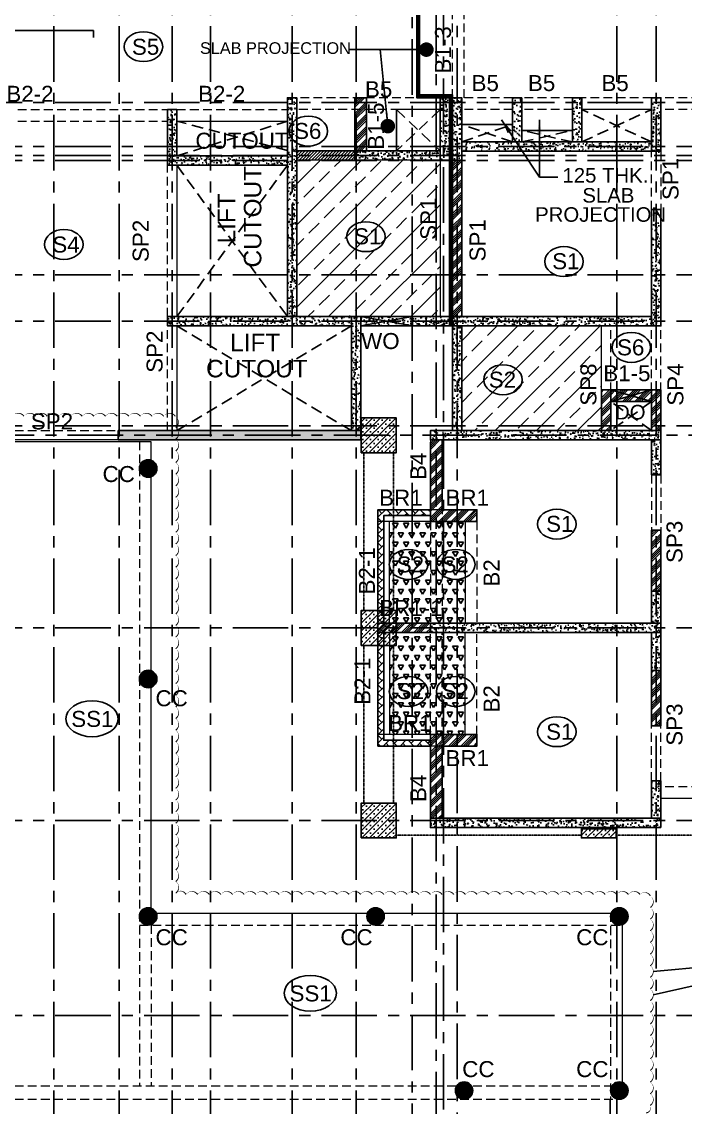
# Model space of a CAD drawing. Header units: inches. Extents: x -1898 to 127651, y -195120 to -109120.
# Drawn here: x 44206 to 55605, y -177431 to -158776 of the extents above; entities that cross this region are included whole.
import ezdxf

# ---------------------------------------------------------------- set-up
doc = ezdxf.new("R2010")
doc.units = ezdxf.units.IN
doc.header["$MEASUREMENT"] = 0
for name, pattern in [('CENTER', [50.8, 31.75, -6.35, 6.35, -6.35]), ('DASHED2', [9.525, 6.35, -3.175]), ('Hidden', [3, 2, -1])]:
    doc.linetypes.add(name, pattern=pattern)
for name, color, linetype in [('1', 8, 'Continuous'), ('160 R.C. WALL HAT', 8, 'Continuous'), ('160 R.C.WALL', 6, 'Continuous'), ('2', 5, 'Continuous'), ('4', 4, 'Continuous'), ('5', 2, 'Continuous'), ('AR-Column', 40, 'Continuous'), ('AR-Hidden', 251, 'DASHED2'), ('ARROW', 5, 'Continuous'), ('BAL. PARAPET WALL', 4, 'Continuous'), ('BEAM TEXT', 4, 'Continuous'), ('DIM', 251, 'Continuous'), ('DOP IN SHEAR WALL', 5, 'Continuous'), ('GRID', 8, 'CENTER'), ('JKEC COL', 6, 'Continuous'), ('JKEC COL HAT', 2, 'Continuous'), ('NON S.WALL HATCH', 8, 'Continuous'), ('NON STRUC R.C.WALL', 6, 'Continuous'), ('NON.STRUC.R.C.WALLS', 1, 'Continuous'), ('PARAPET WALL', 4, 'Continuous'), ('SHEARWALL HATCH', 8, 'Continuous'), ('SPANRAL BEAM', 3, 'Continuous'), ('SUNKEN', 8, 'Continuous'), ('TEXT-1', 3, 'Continuous')]:
    doc.layers.add(name, color=color, linetype=linetype)
for name, color, linetype, lineweight in [('BEAMS', 3, 'Continuous', 0), ('SLAB CIR', 1, 'Continuous', 25), ('SLAB TXT', 3, 'Continuous', 0), ('text', 4, 'Continuous', 30)]:
    doc.layers.add(name, color=color, linetype=linetype, lineweight=lineweight)
doc.styles.add('T200', font='sanss___.ttf', dxfattribs={"height": 275})
doc.styles.add('T300', font='sanss___.ttf', dxfattribs={"height": 350})
doc.dimstyles.new('T 200', dxfattribs={"dimtxt": 275, "dimasz": 150, "dimexe": 1, "dimexo": 0, "dimgap": 50, "dimtad": 1, "dimdec": 0, "dimrnd": 5, "dimdsep": 46, "dimtxsty": 'T200', "dimblk": 'ARCHTICK', "dimcen": 2.5, "dimdle": 1, "dimclrd": 5, "dimclre": 253, "dimclrt": 1, "dimadec": 0, "dimazin": 0, "dimtfac": 1, "dimtdec": 0, "dimtmove": 2, "dimatfit": 3, "dimfxl": 0, "dimarcsym": 0})
doc.dimstyles.new('T 300', dxfattribs={"dimtxt": 275, "dimasz": 150, "dimexe": 1, "dimexo": 0, "dimgap": 50, "dimtad": 1, "dimdec": 0, "dimrnd": 5, "dimdsep": 46, "dimtxsty": 'T200', "dimblk": 'ARCHTICK', "dimcen": 2.5, "dimdle": 1, "dimclrd": 5, "dimclre": 253, "dimclrt": 4, "dimadec": 0, "dimazin": 0, "dimtfac": 1, "dimtdec": 0, "dimtmove": 2, "dimatfit": 3, "dimfxl": 0, "dimarcsym": 0})
pattern_1 = [(45, (2351000.05, -276104.5), (-106.066017, 106.066017), []), (45, (2351035.4, -276104.5), (-106.066017, 106.066017), []), (45, (2351070.76, -276104.5), (-106.066017, 106.066017), []), (45, (2351106.12, -276104.5), (-106.066017, 106.066017), [])]
pattern_2 = [(45, (681482.384, -158519.094), (-8.83883476, 8.83883476), [])]
pattern_3 = [(45, (2346260.05, -275504.5), (-106.066017, 106.066017), []), (45, (2346295.4, -275504.5), (-106.066017, 106.066017), []), (45, (2346330.76, -275504.5), (-106.066017, 106.066017), []), (45, (2346366.12, -275504.5), (-106.066017, 106.066017), [])]
pattern_4 = [(60, (2301842.9, -380682.11), (-93.75, 162.379763), [93.75, -93.75]), (120, (2301842.9, -380682.11), (-187.5, 1e-07), [93.75, -93.75]), (0, (2301796.02, -380600.92), (93.75, 162.379763), [93.75, -93.75])]
pattern_5 = [(135, (89513.378, -35133.298), (13.2582521, 13.2582521), [])]
pattern_6 = [(50, (2184721.52, 77472.34), (179.315046, -15.688034), [18.75, -206.25]), (355, (2184721.52, 77472.34), (-34.687833, 188.048033), [15, -165]), (100.451444, (2184736.47, 77471.03), (144.627212, 172.359998), [15.935048, -175.285528]), (46.1842, (2184721.52, 77522.34), (266.810333, -41.37982), [28.125, -309.375]), (96.635635, (2184743.76, 77518.9), (233.665486, 243.52965), [23.902586, -262.92844]), (351.184164, (2184721.52, 77522.34), (233.665486, 243.52965), [22.5, -247.5]), (21, (2184746.52, 77509.84), (149.226763, -100.654723), [18.75, -206.25]), (326, (2184746.52, 77509.84), (60.828833, 181.287511), [15, -165]), (71.451445, (2184758.96, 77501.45), (210.055594, 80.632788), [15.935047, -175.285528]), (37.5, (2184721.524, 77472.34), (3.0399638, 83.2234635), [0, -163, 0, -167.5, 0, -165.625]), (7.5, (2184721.52, 77472.34), (65.7673844, 98.602928), [0, -95.5, 0, -159.25, 0, -63.125]), (327.5, (2184665.774, 77472.34), (133.455609, -5.638718), [0, -62.5, 0, -195, 0, -258.75]), (317.5, (2184640.77, 77472.34), (145.7965423, 25.0262456), [0, -81.25, 0, -129.5, 0, -183.75])]
pattern_7 = [(45, (-132245.64, 75915.45), (-66.29126, 66.29126), []), (45, (-132179.35, 75915.45), (-66.29126, 66.29126), [0, -93.75])]
pattern_8 = [(45, (1605, -8980), (-66.29126, 66.29126), []), (45, (1671.29, -8980), (-66.29126, 66.29126), [0, -93.75])]

# ---------------------------------------------------------------- blocks, each defined once
blk = doc.blocks.new('_ARCHTICK')
at = {"color": 0, "linetype": 'ByBlock', "const_width": 0.15}
blk.add_lwpolyline([(-0.5, -0.5), (0.5, 0.5)], dxfattribs=at)
blk = doc.blocks.new('A$C02F31347')
at = {"layer": '5', "linetype": 'Continuous', "ltscale": 0.01}
for p, q in [((-5168, 0), (-5275, -138, 7)), ((-5168, 0), (0, 0)), ((0, 0), (0, -236))]:
    blk.add_line(p, q, dxfattribs=at)
blk = doc.blocks.new('A$C02A55DAE')
at = {"layer": 'NON S.WALL HATCH'}
h = blk.add_hatch(dxfattribs=at)
h.set_pattern_fill('SACNCR', color=256, scale=1000)
h.set_pattern_definition(pattern_8)
h.paths.add_polyline_path([(44876, -11260), (45476, -11260), (45476, -11860), (44876, -11860)])
h = blk.add_hatch(dxfattribs=at)
h.set_pattern_fill('SACNCR', color=256, scale=1000)
h.set_pattern_definition(pattern_7)
h.paths.add_polyline_path([(44876, -14570), (45476, -14570), (45476, -15170), (44876, -15170)])
h = blk.add_hatch(dxfattribs=at)
h.set_pattern_fill('SACNCR', color=256, scale=1000)
h.set_pattern_definition(pattern_8)
h.paths.add_polyline_path([(44876, -18480), (45476, -18480), (45476, -17880), (44876, -17880)])
h = blk.add_hatch(dxfattribs=at)
h.set_pattern_fill('SACNCR', color=256, scale=1000)
h.set_pattern_definition(pattern_7)
h.paths.add_polyline_path([(49257, -18480), (48657, -18480), (48657, -18320), (49257, -18320)])
at = {"layer": 'AR-Column', "color": 4, "elevation": -29}
for points in [[(44876, -11260), (45476, -11260), (45476, -11860), (44876, -11860)], [(44876, -15170), (45476, -15170), (45476, -14570), (44876, -14570)], [(44876, -18480), (45476, -18480), (45476, -17880), (44876, -17880)], [(49257, -18480), (48657, -18480), (48657, -18320), (49257, -18320)]]:
    blk.add_lwpolyline(points, close=True, dxfattribs=at)
at = {"layer": 'AR-Hidden', "ltscale": 0.009}
for p, q in [((44923, -11860, -29), (44923, -14570, -29)), ((45428, -11860, -29), (45428, -14570, -29)), ((44923, -17880, -29), (44923, -15170, -29)), ((45428, -17880, -29), (45428, -15170, -29)), ((45476, -18430, -29), (48657, -18430, -29)), ((49257, -18430, -29), (52494, -18430, -29))]:
    blk.add_line(p, q, dxfattribs=at)

msp = doc.modelspace()

# ---------------------------------------------------------------- hatches: boundary and pattern name
at = {"layer": '160 R.C. WALL HAT'}
h = msp.add_hatch(dxfattribs=at)
h.set_pattern_fill('AR-CONC', color=256, scale=25)
h.set_pattern_definition(pattern_6)
h.paths.add_polyline_path([(48770.7, -163843.5), (48930.7, -163843.5), (48930.7, -160083.5), (48770.7, -160083.5)])
h = msp.add_hatch(dxfattribs=at)
h.set_pattern_fill('AR-CONC', color=256, scale=25)
h.set_pattern_definition(pattern_6)
h.paths.add_polyline_path([(51393.9, -160083.5), (51553.9, -160083.5), (51553.9, -161153), (51393.9, -161153)])
h = msp.add_hatch(dxfattribs=at)
h.set_pattern_fill('AR-CONC', color=256, scale=25)
h.set_pattern_definition(pattern_6)
h.paths.add_polyline_path([(51603.9, -160083.5), (51763.9, -160083.5), (51763.9, -161153), (51603.9, -161153)])
h = msp.add_hatch(dxfattribs=at)
h.set_pattern_fill('AR-CONC', color=256, scale=25)
h.set_pattern_definition(pattern_6)
h.paths.add_polyline_path([(52635.9, -160083.5), (52795.9, -160083.5), (52795.9, -160843.5), (52635.9, -160843.5)])
h = msp.add_hatch(dxfattribs=at)
h.set_pattern_fill('AR-CONC', color=256, scale=25)
h.set_pattern_definition(pattern_6)
h.paths.add_polyline_path([(53828, -160083.5), (53668, -160083.5), (53668, -160843.5), (53828, -160843.5)])
h = msp.add_hatch(dxfattribs=at)
h.set_pattern_fill('AR-CONC', color=256, scale=25)
h.set_pattern_definition(pattern_6)
h.paths.add_polyline_path([(55186, -161023.5), (55026, -161023.5), (55026, -160083.5), (55186, -160083.5)])
h = msp.add_hatch(dxfattribs=at)
h.set_pattern_fill('AR-CONC', color=256, scale=25)
h.set_pattern_definition(pattern_6)
h.paths.add_polyline_path([(46710.7, -160283.5), (46870.7, -160283.5), (46870.7, -161083.5), (46710.7, -161083.5)])
h = msp.add_hatch(dxfattribs=at)
h.set_pattern_fill('AR-CONC', color=256, scale=25)
h.set_pattern_definition(pattern_6)
h.paths.add_polyline_path([(51803.9, -160843.5), (55006, -160843.5), (55006, -161003.5), (51803.9, -161003.5)])
h = msp.add_hatch(dxfattribs=at)
h.set_pattern_fill('AR-CONC', color=256, scale=25)
h.set_pattern_definition(pattern_6)
h.paths.add_polyline_path([(46710.7, -161083.5), (48770.7, -161083.5), (48770.7, -161243.5), (46710.7, -161243.5)])
h = msp.add_hatch(dxfattribs=at)
h.set_pattern_fill('AR-CONC', color=256, scale=25)
h.set_pattern_definition(pattern_6)
h.paths.add_polyline_path([(49930.7, -160993), (51393.9, -160993.2), (51393.9, -161153), (49930.7, -161152.7)])
h = msp.add_hatch(dxfattribs=at)
h.set_pattern_fill('AR-CONC', color=256, scale=25)
h.set_pattern_definition(pattern_6)
h.paths.add_polyline_path([(55186, -164003.5), (55026, -164003.5), (55026, -162003.5), (55186, -162003.5)])
h = msp.add_hatch(dxfattribs=at)
h.set_pattern_fill('AR-CONC', color=256, scale=25)
h.set_pattern_definition(pattern_6)
h.paths.add_polyline_path([(46710.7, -163843.5), (49870.7, -163843.5), (49870.7, -164003.5), (46710.7, -164003.5)])
h = msp.add_hatch(dxfattribs=at)
h.set_pattern_fill('AR-CONC', color=256, scale=25)
h.set_pattern_definition(pattern_6)
h.paths.add_polyline_path([(49870.7, -163843.5), (50030.7, -163843.5), (50030.7, -165803.5), (49870.7, -165803.5)])
h = msp.add_hatch(dxfattribs=at)
h.set_pattern_fill('AR-CONC', color=256, scale=25)
h.set_pattern_definition([(50, (0, -35133.3), (179.31505, -15.68803), [18.75, -206.25]), (355, (0, -35133.3), (-34.68783, 188.04803), [15, -165]), (100.45144, (14.94, -35134.6), (144.62721, 172.36), [15.93505, -175.28553]), (46.1842, (0, -35083.3), (266.81033, -41.37982), [28.125, -309.375]), (96.63564, (22.23, -35086.75), (233.6655, 243.52965), [23.9026, -262.92844]), (351.18416, (0, -35083.3), (233.6655, 243.52965), [22.5, -247.5]), (21, (25, -35095.8), (149.22676, -100.65472), [18.75, -206.25]), (326, (25, -35095.8), (60.82883, 181.2875), [15, -165]), (71.45144, (37.44, -35104.19), (210.0556, 80.63279), [15.93505, -175.28553]), (37.5, (0, -35133.3), (3.039964, 83.223463), [0, -163, 0, -167.5, 0, -165.625]), (7.5, (0, -35133.3), (65.767384, 98.60293), [0, -95.5, 0, -159.25, 0, -63.125]), (327.5, (-55.75, -35133.3), (133.45561, -5.638718), [0, -62.5, 0, -195, 0, -258.75]), (317.5, (-80.75, -35133.3), (145.79654, 25.02625), [0, -81.25, 0, -129.5, 0, -183.75])])
h.paths.add_polyline_path([(51553.9, -164003.5), (50030.7, -164003.5), (50030.7, -163843.5), (51553.9, -163843.5)])
h = msp.add_hatch(dxfattribs=at)
h.set_pattern_fill('AR-CONC', color=256, scale=25)
h.set_pattern_definition(pattern_6)
h.paths.add_polyline_path([(55026, -163843.5), (51603.9, -163843.5), (51603.9, -164003.5), (55026, -164003.5)])
h = msp.add_hatch(dxfattribs=at)
h.set_pattern_fill('AR-CONC', color=256, scale=25)
h.set_pattern_definition([(50, (2184721.52, 77472.34), (179.315046, -15.688034), [18.75, -206.25]), (355, (2184721.52, 77472.34), (-34.687833, 188.048033), [15, -165]), (100.451444, (2184736.47, 77471.03), (144.627212, 172.359998), [15.935048, -175.285528]), (46.1842, (2184721.52, 77522.34), (266.810333, -41.37982), [28.125, -309.375]), (96.635635, (2184743.76, 77518.9), (233.665486, 243.52965), [23.902586, -262.92844]), (351.184164, (2184721.52, 77522.34), (233.665486, 243.52965), [22.5, -247.5]), (21, (2184746.52, 77509.84), (149.226763, -100.654723), [18.75, -206.25]), (326, (2184746.52, 77509.84), (60.828833, 181.287511), [15, -165]), (71.451445, (2184758.96, 77501.45), (210.055594, 80.632788), [15.935047, -175.285528]), (37.5, (2184721.524, 77472.34), (3.0399638, 83.2234635), [0, -163, 0, -167.5, 0, -165.625]), (7.5, (2184721.52, 77472.34), (65.7673844, 98.602928), [0, -95.5, 0, -159.25, 0, -63.125]), (327.5, (2184665.774, 77472.34), (133.455609, -5.638718), [0, -62.5, 0, -195, 0, -258.75]), (317.5, (2184640.77, 77472.34), (145.7965423, 25.0262456), [0, -81.25, 0, -129.5, 0, -183.75])])
h.paths.add_polyline_path([(51603.9, -164003.5), (51763.9, -164003.5), (51763.9, -165803.5), (51603.9, -165803.5)])
h = msp.add_hatch(dxfattribs=at)
h.set_pattern_fill('AR-CONC', color=256, scale=25)
h.set_pattern_definition([(50, (2221981.83, 69952.34), (179.315046, -15.688034), [18.75, -206.25]), (355, (2221981.83, 69952.34), (-34.687833, 188.048033), [15, -165]), (100.4514445, (2221996.77, 69951.03), (144.627212, 172.359998), [15.935048, -175.285528]), (46.1842, (2221981.83, 70002.34), (266.810333, -41.37982), [28.125, -309.375]), (96.635635, (2222004.07, 69998.9), (233.665486, 243.52965), [23.902586, -262.92844]), (351.184164, (2221981.83, 70002.34), (233.665486, 243.52965), [22.5, -247.5]), (21, (2222006.83, 69989.84), (149.226763, -100.654723), [18.75, -206.25]), (326, (2222006.83, 69989.84), (60.828833, 181.287511), [15, -165]), (71.451445, (2222019.27, 69981.45), (210.055594, 80.632788), [15.935047, -175.285528]), (37.5, (2221981.83, 69952.34), (3.0399638, 83.2234635), [0, -163, 0, -167.5, 0, -165.625]), (7.5, (2221981.83, 69952.34), (65.7673844, 98.602928), [0, -95.5, 0, -159.25, 0, -63.125]), (327.5, (2221926.08, 69952.34), (133.455609, -5.638718), [0, -62.5, 0, -195, 0, -258.75]), (317.5, (2221901.08, 69952.34), (145.7965423, 25.0262456), [0, -81.25, 0, -129.5, 0, -183.75])])
h.paths.add_polyline_path([(43861.3, -165963.5), (43861.5, -165803.5), (40952.7, -165803.5), (40952.5, -165963.5)])
h.paths.add_polyline_path([(45862.8, -165803.5), (45862.8, -165963.5), (50030.7, -165963.5), (50030.7, -165803.5)])
h = msp.add_hatch(dxfattribs=at)
h.set_pattern_fill('AR-CONC', color=256, scale=25)
h.set_pattern_definition(pattern_6)
h.paths.add_polyline_path([(55186, -165963.5), (55186, -165803.5), (51226, -165803.5), (51226, -165963.5)])
h = msp.add_hatch(dxfattribs=at)
h.set_pattern_fill('AR-CONC', color=256, scale=25)
h.set_pattern_definition(pattern_6)
h.paths.add_polyline_path([(55186, -165963.5), (55026, -165963.5), (55026, -166563.5), (55186, -166563.5)])
h = msp.add_hatch(dxfattribs=at)
h.set_pattern_fill('AR-CONC', color=256, scale=25)
h.set_pattern_definition(pattern_6)
h.paths.add_polyline_path([(55026, -168543.5), (55186, -168543.5), (55186, -169113.5), (55026, -169113.5)])
h = msp.add_hatch(dxfattribs=at)
h.set_pattern_fill('AR-CONC', color=256, scale=25)
h.set_pattern_definition(pattern_6)
h.paths.add_polyline_path([(55186, -169273.5), (55186, -169113.5), (51226, -169113.5), (51226, -169273.5)])
h = msp.add_hatch(dxfattribs=at)
h.set_pattern_fill('AR-CONC', color=256, scale=25)
h.set_pattern_definition(pattern_6)
h.paths.add_polyline_path([(55026, -169923.5), (55186, -169923.5), (55186, -169273.5), (55026, -169273.5)])
h = msp.add_hatch(dxfattribs=at)
h.set_pattern_fill('AR-CONC', color=256, scale=25)
h.set_pattern_definition(pattern_6)
h.paths.add_polyline_path([(55026, -171823.5), (55186, -171823.5), (55186, -172463.5), (55026, -172463.5)])
h = msp.add_hatch(dxfattribs=at)
h.set_pattern_fill('AR-CONC', color=256, scale=25)
h.set_pattern_definition(pattern_6)
h.paths.add_polyline_path([(55186, -172623.5), (55186, -172463.5), (51226, -172463.5), (51226, -172623.5)])
at = {"layer": '2'}
h = msp.add_hatch(dxfattribs=at)
h.set_pattern_fill('ANSI31', color=1, scale=150, style=0)
h.set_pattern_definition(pattern_5)
h.paths.add_polyline_path([(51041, -153423.5), (50991, -153423.5), (50991, -160083.5), (51041, -160083.5)])
h = msp.add_hatch(dxfattribs=at)
h.set_pattern_fill('ANSI31', color=1, scale=150, style=0)
h.set_pattern_definition(pattern_5)
h.paths.add_polyline_path([(51041, -160083.5), (51604.1, -160083.5), (51604.1, -160033.5), (51041, -160033.5)])
h = msp.add_hatch(dxfattribs=at)
h.set_pattern_fill('ANSI31', color=1, scale=150, style=0)
h.set_pattern_definition(pattern_5)
h.paths.add_polyline_path([(51553.9, -164003.5), (51603.9, -164003.5), (51603.9, -160083.5), (51553.9, -160083.5)])
at = {"layer": 'BAL. PARAPET WALL'}
h = msp.add_hatch(dxfattribs=at)
h.set_pattern_fill('AR-HBONE', color=256, style=0)
h.set_pattern_definition([(45, (-2097180.89, 327407.85), (1e-14, 143.684098), [304.8, -101.6]), (135, (-2097109.05, 327479.7), (1e-14, 143.684098), [304.8, -101.6])])
h.paths.add_polyline_path([(50426, -169113.5), (50326, -169113.5), (50326, -167163.5), (51226, -167163.5), (51226, -167263.5), (50426, -167263.5)])
h = msp.add_hatch(dxfattribs=at)
h.set_pattern_fill('AR-HBONE', color=256, style=0)
h.set_pattern_definition([(45, (-2097180.89, 327407.85), (1e-14, 143.684098), [304.8, -101.6]), (135, (-2097109.05, 327479.7), (1e-14, 143.684098), [304.8, -101.6])])
h.paths.add_polyline_path([(50426, -169273.5), (50326, -169273.5), (50326, -171223.5), (51226, -171223.5), (51226, -171123.5), (50426, -171123.5)])
at = {"layer": 'JKEC COL HAT'}
h = msp.add_hatch(dxfattribs=at)
h.set_pattern_fill('ANSI31', color=8, scale=100)
h.set_pattern_definition(pattern_2)
edge = h.paths.add_edge_path()
edge.add_arc((46377.8, -166453.5), 150, 0, 360)
h = msp.add_hatch(dxfattribs=at)
h.set_pattern_fill('ANSI31', color=8, scale=100)
h.set_pattern_definition(pattern_2)
edge = h.paths.add_edge_path()
edge.add_arc((46377.8, -170071.1), 150, 0, 360)
h = msp.add_hatch(dxfattribs=at)
h.set_pattern_fill('ANSI31', color=8, scale=100)
h.set_pattern_definition(pattern_2)
edge = h.paths.add_edge_path()
edge.add_arc((46377.8, -174150.9), 150, 0, 360)
h = msp.add_hatch(dxfattribs=at)
h.set_pattern_fill('ANSI31', color=8, scale=100)
h.set_pattern_definition(pattern_2)
edge = h.paths.add_edge_path()
edge.add_arc((50284.5, -174151.2), 150, 0, 360)
h = msp.add_hatch(dxfattribs=at)
h.set_pattern_fill('ANSI31', color=8, scale=100)
h.set_pattern_definition(pattern_2)
edge = h.paths.add_edge_path()
edge.add_arc((54472.3, -174150.9), 150, 0, 360)
h = msp.add_hatch(dxfattribs=at)
h.set_pattern_fill('ANSI31', color=8, scale=100)
h.set_pattern_definition(pattern_2)
edge = h.paths.add_edge_path()
edge.add_arc((51804.9, -177143.5), 150, 0, 360)
h = msp.add_hatch(dxfattribs=at)
h.set_pattern_fill('ANSI31', color=8, scale=100)
h.set_pattern_definition(pattern_2)
edge = h.paths.add_edge_path()
edge.add_arc((54472.3, -177143.5), 150, 0, 360)
at = {"layer": 'NON STRUC R.C.WALL'}
h = msp.add_hatch(dxfattribs=at)
h.set_pattern_fill('ANSI34', color=1, scale=200)
h.set_pattern_definition(pattern_1)
h.paths.add_polyline_path([(50130.7, -160083.5), (49930.7, -160083.5), (49930.7, -160993), (50130.7, -160993)])
h = msp.add_hatch(dxfattribs=at)
h.set_pattern_fill('ANSI34', color=1, scale=200)
h.set_pattern_definition(pattern_1)
h.paths.add_polyline_path([(51763.9, -163843.5), (51603.9, -163843.5), (51603.9, -161153), (51763.9, -161153)])
h = msp.add_hatch(dxfattribs=at)
h.set_pattern_fill('ANSI34', color=1, scale=200)
h.set_pattern_definition(pattern_1)
h.paths.add_polyline_path([(54324.2, -165103.5), (54164.2, -165103.5), (54164.2, -165803.5), (54324.2, -165803.5)])
h = msp.add_hatch(dxfattribs=at)
h.set_pattern_fill('ANSI34', color=1, scale=200)
h.set_pattern_definition(pattern_1)
h.paths.add_polyline_path([(55026, -165103.5), (54324.2, -165103.5), (54324.2, -165303.5), (55026, -165303.5)])
h = msp.add_hatch(dxfattribs=at)
h.set_pattern_fill('ANSI34', color=1, scale=200)
h.set_pattern_definition(pattern_1)
h.paths.add_polyline_path([(55026, -165103.5), (55186, -165103.5), (55186, -165803.5), (55026, -165803.5)])
h = msp.add_hatch(dxfattribs=at)
h.set_pattern_fill('ANSI34', color=1, scale=200)
h.set_pattern_definition(pattern_3)
h.paths.add_polyline_path([(51426, -165963.5), (51226, -165963.5), (51226, -167363.5), (52026, -167363.5), (52026, -167163.5), (51426, -167163.5)])
h = msp.add_hatch(dxfattribs=at)
h.set_pattern_fill('ANSI34', color=1, scale=200)
h.set_pattern_definition(pattern_3)
h.paths.add_polyline_path([(55026, -167513.5), (55026, -168563.5), (55186, -168563.5), (55186, -167513.5)])
h = msp.add_hatch(dxfattribs=at)
h.set_pattern_fill('ANSI34', color=1, scale=200)
h.set_pattern_definition(pattern_3)
h.paths.add_polyline_path([(51226, -169273.5), (51226, -169113.5), (50326, -169113.5), (50326, -169273.5)])
h = msp.add_hatch(dxfattribs=at)
h.set_pattern_fill('ANSI34', color=1, scale=200)
h.set_pattern_definition(pattern_3)
h.paths.add_polyline_path([(55026, -170873.5), (55026, -169923.5), (55186, -169923.5), (55186, -170873.5)])
h = msp.add_hatch(dxfattribs=at)
h.set_pattern_fill('ANSI34', color=1, scale=200)
h.set_pattern_definition(pattern_3)
h.paths.add_polyline_path([(51426, -172463.5), (51226, -172463.5), (51226, -171023.5), (52026, -171023.5), (52026, -171223.5), (51426, -171223.5)])
at = {"layer": 'SHEARWALL HATCH'}
h = msp.add_hatch(dxfattribs=at)
h.set_pattern_fill('ANSI31', color=5, scale=300)
h.set_pattern_definition([(45, (2217248.665, 74602.84), (-26.5165043, 26.5165043), [])])
h.paths.add_polyline_path([(49930.7, -160993), (49930.7, -161152.7), (48930.7, -161153), (48930.7, -160993.2)])
at = {"layer": 'SUNKEN'}
h = msp.add_hatch(dxfattribs=at)
h.set_pattern_fill('ANSI33', color=256, scale=2000)
h.set_pattern_definition([(45, (10601.17, -35133.3), (-353.5534, 353.5534), []), (45, (10954.7, -35133.3), (-353.5534, 353.5534), [250, -125])])
h.paths.add_polyline_path([(48930.7, -161153), (48930.7, -163843.5), (51393.9, -163843.5), (51393.9, -161153)])
h = msp.add_hatch(dxfattribs=at)
h.set_pattern_fill('ANSI33', color=256, scale=2000)
h.set_pattern_definition([(45, (2365682.36, -304709.13), (-353.55339, 353.55339), []), (45, (2366035.9, -304709.13), (-353.55339, 353.55339), [250, -125])])
h.paths.add_polyline_path([(51763.9, -165803.5), (51763.9, -164043.5), (51763.9, -164003.5), (54164.2, -164003.5), (54164.2, -165803.5)])
h = msp.add_hatch(dxfattribs=at)
h.set_pattern_fill('TRIANG', color=256, scale=500)
h.set_pattern_definition(pattern_4)
h.paths.add_polyline_path([(50526, -167363.5), (51826, -167363.5), (51826, -169113.5), (50526, -169113.5)])
h = msp.add_hatch(dxfattribs=at)
h.set_pattern_fill('TRIANG', color=256, scale=500)
h.set_pattern_definition(pattern_4)
h.paths.add_polyline_path([(50526, -171023.5), (51826, -171023.5), (51826, -169273.5), (50526, -169273.5)])

# ---------------------------------------------------------------- linework, layer by layer
at = {"layer": '1', "linetype": 'Hidden', "ltscale": 100}
for p, q in [((50644.1, -160283.5, 14.7), (51393.9, -160993.2, 14.7)), ((51393.9, -160283.5, 14.7), (50644.1, -160993.1, 14.7)), ((55026, -160843.5, 14.7), (53828, -160283.5, 14.7)), ((53828, -160843.5, 14.7), (55026, -160283.5, 14.7)), ((46870.7, -161083.5, 14.7), (48770.7, -160483.5, 14.7)), ((48770.7, -160991.9, 14.7), (46870.7, -160483.5, 14.7)), ((52635.9, -160843.5, 14.7), (51763.9, -160543.5, 14.7)), ((51763.9, -160843.5, 14.7), (52635.9, -160543.5, 14.7)), ((53668, -160843.5, 14.7), (52795.9, -160643.5, 14.7)), ((52795.9, -160843.5, 14.7), (53668, -160643.5, 14.7)), ((46870.7, -163843.5, 14.7), (48770.7, -161243.5, 14.7)), ((46870.7, -161243.5, 14.7), (48770.7, -163843.5, 14.7)), ((46870.7, -164003.5, 14.7), (49870.7, -165803.5, 14.7)), ((49870.7, -164003.5, 14.7), (46870.7, -165803.5, 14.7)), ((55026, -165803.5, 14.7), (54324.2, -165303.5, 14.7)), ((55026, -165303.5, 14.7), (54324.2, -165803.5, 14.7))]:
    msp.add_line(p, q, dxfattribs=at)
at = {"layer": '160 R.C.WALL'}
for p, q in [((46710.7, -161083.5, 14.7), (46710.7, -160283.5, 14.7)), ((46710.7, -160283.5, 14.7), (46870.7, -160283.5, 14.7)), ((46870.7, -161083.5, 14.7), (46870.7, -160283.5, 14.7)), ((55186, -162003.5, 14.7), (55026, -162003.5, 14.7)), ((45862.4, -165963.5, 14.7), (45862.4, -165803.5, 14.7)), ((46870.7, -165803.5, 14.7), (46670.7, -165803.5, 14.7))]:
    msp.add_line(p, q, dxfattribs=at)
for points, elevation in [([(48770.7, -163843.5), (48930.7, -163843.5), (48930.7, -160083.5), (48770.7, -160083.5)], 14.7), ([(51393.9, -161153), (51553.9, -161153), (51553.9, -160083.5), (51393.9, -160083.5)], 14.7), ([(51603.9, -161153), (51763.9, -161153), (51763.9, -160083.5), (51603.9, -160083.5)], 14.7), ([(52795.9, -160083.5), (52635.9, -160083.5), (52635.9, -160843.5), (52795.9, -160843.5)], 14.7), ([(53828, -160083.5), (53668, -160083.5), (53668, -160843.5), (53828, -160843.5)], 14.7), ([(55026, -160843.5), (51763.9, -160843.5), (51763.9, -161003.5), (55026, -161003.5)], 14.7), ([(46710.7, -161083.5), (48770.7, -161083.5), (48770.7, -161243.5), (46710.7, -161243.5)], 14.7), ([(49930.7, -160993), (48930.7, -160993.2), (48930.7, -161153), (49930.7, -161152.7)], 14.7), ([(51393.9, -160993.2), (49930.7, -160993), (49930.7, -161152.7), (51393.9, -161153)], 14.7), ([(46710.7, -163843.5), (49870.7, -163843.5), (49870.7, -164003.5), (46710.7, -164003.5)], 14.7), ([(49870.7, -163843.5), (50030.7, -163843.5), (50030.7, -165803.5), (49870.7, -165803.5)], 14.7), ([(50920.7, -163843.5), (51553.9, -163843.5), (51553.9, -164003.5), (50920.7, -164003.5)], 0), ([(55026, -163843.5), (51603.9, -163843.5), (51603.9, -164003.5), (55026, -164003.5)], 14.7), ([(51603.9, -165803.5), (51763.9, -165803.5), (51763.9, -164003.5), (51603.9, -164003.5)], 14.7), ([(55186, -165963.5), (55186, -165803.5), (51226, -165803.5), (51226, -165963.5)], 14.7), ([(55186, -165963.5), (55026, -165963.5), (55026, -166563.5), (55186, -166563.5)], 14.7), ([(55186, -169273.5), (55186, -169113.5), (51226, -169113.5), (51226, -169273.5)], 14.7), ([(55186, -172623.5), (55186, -172463.5), (51226, -172463.5), (51226, -172623.5)], 14.7)]:
    msp.add_lwpolyline(points, close=True, dxfattribs=dict(at, elevation=elevation))
at = {"layer": '160 R.C.WALL', "elevation": 14.7}
for points in [[(55026, -161003.5), (55026, -160083.5), (55186, -160083.5), (55186, -161003.5), (55026, -161003.5)], [(55186, -162003.5), (55186, -164003.5), (55026, -164003.5), (55026, -162003.5)], [(45862.4, -165803.5), (50030.7, -165803.5), (50030.7, -165963.5), (45862.4, -165963.5)], [(55186, -169113.5), (55186, -168563.5), (55026, -168563.5), (55026, -169113.5)], [(55186, -169273.5), (55186, -169923.5), (55026, -169923.5), (55026, -169273.5)], [(55186, -172463.5), (55186, -171823.5), (55026, -171823.5), (55026, -172463.5)]]:
    msp.add_lwpolyline(points, dxfattribs=at)
at = {"layer": '2', "color": 5}
for p, q in [((54324.2, -165303.5, 14.7), (55026, -165103.5, 14.7)), ((55026, -165303.5, 14.7), (54324.2, -165103.5, 14.7))]:
    msp.add_line(p, q, dxfattribs=at)
at = {"layer": '2', "color": 1, "elevation": 14.7}
for points in [[(51041, -153423.5), (50991, -153423.5), (50991, -160083.5), (51041, -160083.5)], [(51041, -160083.5), (51604.1, -160083.5), (51604.1, -160033.5), (51041, -160033.5)], [(51553.9, -164003.5), (51603.9, -164003.5), (51603.9, -160083.5), (51553.9, -160083.5)]]:
    msp.add_lwpolyline(points, close=True, dxfattribs=at)
at = {"layer": '2', "color": 5, "elevation": 14.7}
msp.add_lwpolyline([(54324.2, -165103.5), (55026, -165103.5), (55026, -165303.5), (54324.2, -165303.5)], close=True, dxfattribs=at)
at = {"layer": '4', "color": 4, "linetype": 'Continuous', "ltscale": 0.01}
msp.add_line((50644.1, -160283.5, 14.7), (50644.1, -160993, 14.7), dxfattribs=at)
at = {"layer": '4'}
for p, q in [((52635.9, -160543.5, 14.7), (51763.9, -160543.5, 14.7)), ((52795.9, -160643.5, 14.7), (53668, -160643.5, 14.7)), ((54317.4, -177293.5, 14.7), (54317.4, -177843.5, 14.7)), ((54317.4, -177293.5, 14.7), (54317.4, -177843.5, 14.7))]:
    msp.add_line(p, q, dxfattribs=at)
at = {"layer": 'BAL. PARAPET WALL', "elevation": 14.7}
for points in [[(50426, -169113.5), (50326, -169113.5), (50326, -167163.5), (51226, -167163.5), (51226, -167263.5), (50426, -167263.5), (50426, -169113.5)], [(50426, -169273.5), (50326, -169273.5), (50326, -171223.5), (51226, -171223.5), (51226, -171123.5), (50426, -171123.5), (50426, -169273.5)]]:
    msp.add_lwpolyline(points, dxfattribs=at)
at = {"layer": 'BEAMS', "linetype": 'Hidden', "ltscale": 75}
for p, q in [((51604.1, -160083.5, 14.7), (51604.1, -158283.5, 14.7)), ((51804.1, -160083.5, 14.7), (51804.1, -158283.5, 14.7)), ((51393.9, -160083.5, 14.7), (48930.7, -160083.5, 14.7)), ((51393.9, -160083.5, 14.7), (48930.7, -160083.5, 14.7)), ((52635.9, -160083.5, 14.7), (51763.9, -160083.5, 14.7)), ((53668, -160083.5, 14.7), (52795.9, -160083.5, 14.7)), ((55026, -160083.5, 14.7), (53828, -160083.5, 14.7)), ((56986, -160083.5, 14.7), (55186, -160083.5, 14.7)), ((43012.7, -160283.5, 14.7), (46710.7, -160283.5, 14.7)), ((46870.7, -160283.5, 14.7), (48770.7, -160283.5, 14.7)), ((50694.1, -160283.5, 14.7), (48930.7, -160283.5, 14.7)), ((49930.7, -160283.5, 14.7), (49930.7, -160993, 14.7)), ((50130.7, -160283.5, 14.7), (50130.7, -160993, 14.7)), ((52635.9, -160283.5, 14.7), (51763.9, -160283.5, 14.7)), ((53668, -160283.5, 14.7), (52795.9, -160283.5, 14.7)), ((56986, -160283.5, 14.7), (55186, -160283.5, 14.7)), ((43012.7, -160483.5, 14.7), (46710.7, -160483.5, 14.7)), ((51553.9, -161153, 14.7), (51553.9, -163843.5, 14.7)), ((51603.9, -161153, 14.7), (51603.9, -163843.5, 14.7)), ((51763.9, -161153, 14.7), (51763.9, -163843.5, 14.7)), ((46710.7, -163843.5, 14.7), (46710.7, -161243.5, 14.7)), ((46710.7, -165803.5, 14.7), (46710.7, -164003.5, 14.7)), ((54324.2, -165803.5, 14.7), (54324.2, -164003.5, 14.7)), ((55026, -165803.5, 14.7), (55026, -164003.5, 14.7)), ((55186, -165803.5, 14.7), (55186, -164003.5, 14.7)), ((55026, -165103.5, 14.7), (54324.2, -165103.5, 14.7)), ((55026, -165303.5, 14.7), (54324.2, -165303.5, 14.7)), ((43861.5, -165803.5, 14.7), (45862.8, -165803.5, 14.7)), ((46227.8, -165988.5, 14.7), (46227.8, -177063.5, 14.7)), ((51426, -165963.5, 14.7), (51426, -169113.5, 14.7)), ((55026, -166563.5, 14.7), (55026, -168563.5, 14.7)), ((55186, -166563.5, 14.7), (55186, -168563.5, 14.7)), ((51226, -167363.5, 14.7), (51226, -169113.5, 14.7)), ((52026, -167363.5, 14.7), (52026, -169113.5, 14.7)), ((51226, -171023.5, 14.7), (51226, -169273.5, 14.7)), ((51426, -172463.5, 14.7), (51426, -169273.5, 14.7)), ((52026, -171023.5, 14.7), (52026, -169273.5, 14.7)), ((55026, -171823.5, 14.7), (55026, -169923.5, 14.7)), ((55186, -171823.5, 14.7), (55186, -169923.5, 14.7)), ((56986, -171923.5, 14.7), (55186, -171923.5, 14.7)), ((54322.3, -174095.8, 14.7), (54322.3, -177293.5, 14.7)), ((46227.8, -174300.9, 14.7), (54527.4, -174300.9, 14.7)), ((46427.8, -174300.9, 14.7), (46427.8, -177063.5, 14.7)), ((43412.1, -177063.5, 14.7), (54472.2, -177063.5, 14.7)), ((43412.1, -177293.5, 14.7), (54472.2, -177293.5, 14.7))]:
    msp.add_line(p, q, dxfattribs=at)
at = {"layer": 'BEAMS', "color": 4, "linetype": 'Continuous', "ltscale": 0.01}
for p, q in [((51393.9, -160283.5, 14.7), (50684.1, -160283.5, 14.7)), ((55026, -160283.5, 14.7), (53828, -160283.5, 14.7)), ((46870.7, -160483.5, 14.7), (48770.7, -160483.5, 14.7)), ((51393.9, -161153, 14.7), (51393.9, -163843.5, 14.7)), ((46870.7, -161243.5, 14.7), (46870.7, -163843.5, 14.7)), ((46870.7, -164003.5, 14.7), (46870.7, -165803.5, 14.7)), ((54164.2, -165803.5, 14.7), (54164.2, -164003.5, 14.7)), ((43361.9, -165988.5, 14.7), (46422.8, -165988.5, 14.7)), ((45862.8, -165963.5, 14.7), (43861.5, -165963.5, 14.7)), ((46422.8, -165988.5, 14.7), (46422.8, -174290.4, 14.7)), ((51226, -165963.5, 14.7), (51226, -167363.5, 14.7)), ((52026, -167163.5, 14.7), (50326, -167163.5, 14.7)), ((50326, -169113.5, 14.7), (50326, -167163.5, 14.7)), ((52026, -167363.5, 14.7), (50326, -167363.5, 14.7)), ((50526, -169113.5, 14.7), (50526, -167363.5, 14.7)), ((51826, -167363.5, 14.7), (51826, -169113.5, 14.7)), ((50326, -169273.5, 14.7), (50326, -171223.5, 14.7)), ((50526, -169273.5, 14.7), (50526, -171023.5, 14.7)), ((51826, -171023.5, 14.7), (51826, -169273.5, 14.7)), ((52026, -171023.5, 14.7), (50326, -171023.5, 14.7)), ((51226, -172463.5, 14.7), (51226, -171023.5, 14.7)), ((52026, -171223.5, 14.7), (50326, -171223.5, 14.7)), ((56986, -172123.5, 14.7), (55186, -172123.5, 14.7)), ((46432.8, -174095.8, 14.7), (54527.4, -174095.8, 14.7)), ((54522.4, -174095.8, 14.7), (54522.4, -177283, 14.7))]:
    msp.add_line(p, q, dxfattribs=at)
at = {"layer": 'BEAMS', "linetype": 'Hidden', "ltscale": 75, "elevation": 14.7}
for points in [[(55026, -162003.5), (55026, -161003.5)], [(55186, -161003.5), (55186, -162003.5)]]:
    msp.add_lwpolyline(points, dxfattribs=at)
at = {"layer": 'DIM', "color": 2, "elevation": 14.7}
msp.add_lwpolyline([(44044.8, -165556.9, 0, 20, -0.5205671), (44244.8, -165556.9, 0, 20, -0.5205671), (44444.8, -165556.9, 0, 20, -0.5205671), (44644.8, -165556.9, 0, 20, -0.5205671), (44844.8, -165556.9, 0, 20, -0.5205671), (45044.8, -165556.9, 0, 20, -0.5205671), (45244.8, -165556.9, 0, 20, -0.5205671), (45444.8, -165556.9, 0, 20, -0.5205671), (45644.8, -165556.9, 0, 20, -0.5205671), (45844.8, -165556.9, 0, 20, -0.5205671), (46044.8, -165556.9, 0, 20, -0.5205671), (46244.8, -165556.9, 0, 20, -0.5205671), (46444.8, -165556.9, 0, 20, -0.5205671), (46644.8, -165556.9, 0, 20, -0.5205671), (46844.8, -165556.9, 0, 20, -0.5205671), (46851.1, -165750.6, 0, 20, -0.5205671), (46851.1, -165950.6, 0, 20, -0.5205671), (46851.1, -166150.6, 0, 20, -0.5205671), (46851.1, -166350.6, 0, 20, -0.5205671), (46851.1, -166550.6, 0, 20, -0.5205671), (46851.1, -166750.6, 0, 20, -0.5205671), (46851.1, -166950.6, 0, 20, -0.5205671), (46851.1, -167150.6, 0, 20, -0.5205671), (46851.1, -167350.6, 0, 20, -0.5205671), (46851.1, -167550.6, 0, 20, -0.5205671), (46851.1, -167750.6, 0, 20, -0.5205671), (46851.1, -167950.6, 0, 20, -0.5205671), (46851.1, -168150.6, 0, 20, -0.5205671), (46851.1, -168350.6, 0, 20, -0.5205671), (46851.1, -168550.6, 0, 20, -0.5205671), (46851.1, -168750.6, 0, 20, -0.5205671), (46851.1, -168950.6, 0, 20, -0.5205671), (46851.1, -169150.6, 0, 20, -0.5205671), (46851.1, -169350.6, 0, 20, -0.5205671), (46851.1, -169550.6, 0, 20, -0.5205671), (46851.1, -169750.6, 0, 20, -0.5205671), (46851.1, -169950.6, 0, 20, -0.5205671), (46851.1, -170150.6, 0, 20, -0.5205671), (46851.1, -170350.6, 0, 20, -0.5205671), (46851.1, -170550.6, 0, 20, -0.5205671), (46851.1, -170750.6, 0, 20, -0.5205671), (46851.1, -170950.6, 0, 20, -0.5205671), (46851.1, -171150.6, 0, 20, -0.5205671), (46851.1, -171350.6, 0, 20, -0.5205671), (46851.1, -171550.6, 0, 20, -0.5205671), (46851.1, -171750.6, 0, 20, -0.5205671), (46851.1, -171950.6, 0, 20, -0.5205671), (46851.1, -172150.6, 0, 20, -0.5205671), (46851.1, -172350.6, 0, 20, -0.5205671), (46851.1, -172550.6, 0, 20, -0.5205671), (46851.1, -172750.6, 0, 20, -0.5205671), (46851.1, -172950.6, 0, 20, -0.5205671), (46851.1, -173150.6, 0, 20, -0.5205671), (46851.1, -173350.6, 0, 20, -0.5205671), (46851.1, -173550.6, 0, 20, -0.5205671), (46851.1, -173750.6, 0, 20, -0.5205671), (47027.6, -173774.1, 0, 20, -0.5205671), (47227.6, -173774.1, 0, 20, -0.5205671), (47427.6, -173774.1, 0, 20, -0.5205671), (47627.6, -173774.1, 0, 20, -0.5205671), (47827.6, -173774.1, 0, 20, -0.5205671), (48027.6, -173774.1, 0, 20, -0.5205671), (48227.6, -173774.1, 0, 20, -0.5205671), (48427.6, -173774.1, 0, 20, -0.5205671), (48627.6, -173774.1, 0, 20, -0.5205671), (48827.6, -173774.1, 0, 20, -0.5205671), (49027.6, -173774.1, 0, 20, -0.5205671), (49227.6, -173774.1, 0, 20, -0.5205671), (49427.6, -173774.1, 0, 20, -0.5205671), (49627.6, -173774.1, 0, 20, -0.5205671), (49827.6, -173774.1, 0, 20, -0.5205671), (50027.6, -173774.1, 0, 20, -0.5205671), (50227.6, -173774.1, 0, 20, -0.5205671), (50427.6, -173774.1, 0, 20, -0.5205671), (50627.6, -173774.1, 0, 20, -0.5205671), (50827.6, -173774.1, 0, 20, -0.5205671), (51027.6, -173774.1, 0, 20, -0.5205671), (51227.6, -173774.1, 0, 20, -0.5205671), (51427.6, -173774.1, 0, 20, -0.5205671), (51627.6, -173774.1, 0, 20, -0.5205671), (51827.6, -173774.1, 0, 20, -0.5205671), (52027.6, -173774.1, 0, 20, -0.5205671), (52227.6, -173774.1, 0, 20, -0.5205671), (52427.6, -173774.1, 0, 20, -0.5205671), (52627.6, -173774.1, 0, 20, -0.5205671), (52827.6, -173774.1, 0, 20, -0.5205671), (53027.6, -173774.1, 0, 20, -0.5205671), (53227.6, -173774.1, 0, 20, -0.5205671), (53427.6, -173774.1, 0, 20, -0.5205671), (53627.6, -173774.1, 0, 20, -0.5205671), (53827.6, -173774.1, 0, 20, -0.5205671), (54027.6, -173774.1, 0, 20, -0.5205671), (54227.6, -173774.1, 0, 20, -0.5205671), (54427.6, -173774.1, 0, 20, -0.5205671), (54627.6, -173774.1, 0, 20, -0.5205671), (54827.6, -173774.1, 0, 20, -0.5205671), (55003.6, -173798.1, 0, 20, -0.5205671), (55003.6, -173998.1, 0, 20, -0.5205671), (55003.6, -174198.1, 0, 20, -0.5205671), (55003.6, -174398.1, 0, 20, -0.5205671), (55003.6, -174598.1, 0, 20, -0.5205671), (55003.6, -174798.1, 0, 20, -0.5205671), (55003.6, -174998.1, 0, 20, -0.5205671), (55003.6, -175198.1, 0, 20, -0.5205671), (55003.6, -175398.1, 0, 20, -0.5205671), (55003.6, -175598.1, 0, 20, -0.5205671), (55003.6, -175798.1, 0, 20, -0.5205671), (55003.6, -175998.1, 0, 20, -0.5205671), (55003.6, -176198.1, 0, 20, -0.5205671), (55003.6, -176398.1, 0, 20, -0.5205671), (55003.6, -176598.1, 0, 20, -0.5205671), (55003.6, -176798.1, 0, 20, -0.5205671), (55003.6, -176998.1, 0, 20, -0.5205671), (55003.6, -177198.1, 0, 20, -0.5205671), (55003.6, -177398.1, 0, 20, -0.5205671), (54932.3, -177526.8, 0, 20, -0.5205671)], format="xyseb", dxfattribs=at)
msp.add_lwpolyline([(55055.6, -175098.1), (58061.5, -174824.7), (55055.6, -175498.1)], dxfattribs=at)
at = {"layer": 'DOP IN SHEAR WALL'}
for p, q in [((50030.7, -164003.5), (50920.7, -163843.5, 14.7)), ((50920.7, -164003.5, 14.7), (50030.7, -163843.5, 14.7))]:
    msp.add_line(p, q, dxfattribs=at)
at = {"layer": 'DOP IN SHEAR WALL', "elevation": 14.7}
msp.add_lwpolyline([(50030.7, -163843.5), (50920.7, -163843.5), (50920.7, -164003.5), (50030.7, -164003.5)], close=True, dxfattribs=at)
at = {"layer": 'GRID', "ltscale": 30}
for p, q in [((51453.9, -146038.4, 29.5), (51453.9, -178683.9, 29.5)), ((51326, -146343.3, 14.7), (51326, -178683.9, 14.7)), ((44756.3, -146663.3, 14.7), (44756.3, -178683.9, 14.7)), ((45881, -146663.3, 14.7), (45881, -178683.9, 14.7)), ((46790.7, -146663.3, 14.7), (46790.7, -178683.9, 14.7)), ((47451, -146663.3, 14.7), (47451, -178683.9, 14.7)), ((48850.7, -146663.3, 14.7), (48850.7, -178683.9, 14.7)), ((49950.7, -146663.3, 14.7), (49950.7, -178683.9, 14.7)), ((54431, -146663.3, 14.7), (54431, -178683.9, 14.7)), ((55106, -146663.3, 14.7), (55106, -178683.9, 14.7)), ((50911, -146886.1, 14.7), (50911, -178683.9, 14.7)), ((51683.9, -147038, 14.7), (51683.9, -178683.9, 14.7)), ((86883.8, -160163.5, 14.7), (1190.2, -160163.5, 14.7)), ((86883.8, -160923.5, 14.7), (1084.7, -160923.5, 14.7)), ((86883.8, -161073.1, 14.7), (0, -161073.1, 14.7)), ((86883.8, -161163.5, 14.7), (1000.5, -161163.5, 14.7)), ((86883.8, -163123.5, 14.7), (912, -163123.5, 14.7)), ((86883.8, -163923.5, 14.7), (739.5, -163923.5, 14.7)), ((86883.8, -165723.5, 14.7), (936.5, -165723.5, 14.7)), ((87093.8, -165883.5, 14.7), (739.5, -165883.5, 14.7)), ((86883.8, -169193.5, 14.7), (739.5, -169193.5, 14.7)), ((86883.8, -172503.5, 14.7), (739.5, -172503.5, 14.7)), ((86883.8, -175853.5, 14.7), (739.5, -175853.5, 14.7))]:
    msp.add_line(p, q, dxfattribs=at)
at = {"layer": 'JKEC COL'}
for centre in [(46377.8, -166453.5, 14.7), (46377.8, -170071.1, 0), (46377.8, -174150.9, 14.7), (50284.5, -174151.2, 0), (54472.3, -174150.9, 14.7), (51804.9, -177143.5, 14.7), (54472.3, -177143.5, 14.7)]:
    msp.add_circle(centre, 150, dxfattribs=at)
at = {"layer": 'NON.STRUC.R.C.WALLS', "elevation": 14.7}
for points in [[(50130.7, -160083.5), (49930.7, -160083.5), (49930.7, -160993), (50130.7, -160993)], [(51763.9, -163843.5), (51603.9, -163843.5), (51603.9, -161153), (51763.9, -161153)], [(54324.2, -165103.5), (54164.2, -165103.5), (54164.2, -165803.5), (54324.2, -165803.5)], [(55026, -165103.5), (54324.2, -165103.5), (54324.2, -165303.5), (55026, -165303.5)], [(55026, -165103.5), (55186, -165103.5), (55186, -165803.5), (55026, -165803.5)], [(55026, -167513.5), (55026, -168563.5), (55186, -168563.5), (55186, -167513.5)], [(51226, -169273.5), (51226, -169113.5), (50326, -169113.5), (50326, -169273.5)], [(55026, -170873.5), (55026, -169923.5), (55186, -169923.5), (55186, -170873.5)]]:
    msp.add_lwpolyline(points, close=True, dxfattribs=at)
for points in [[(51426, -165963.5), (51426, -167163.5), (52026, -167163.5), (52026, -167363.5), (51226, -167363.5), (51226, -166003.5)], [(51426, -172463.5), (51426, -171223.5), (52026, -171223.5), (52026, -171023.5), (51226, -171023.5), (51226, -172423.5)]]:
    msp.add_lwpolyline(points, dxfattribs=at)
at = {"layer": 'PARAPET WALL'}
for p, q in [((52026, -167163.5, 14.7), (52026, -167363.5, 14.7)), ((52026, -171223.5, 14.7), (52026, -171023.5, 14.7))]:
    msp.add_line(p, q, dxfattribs=at)
at = {"layer": 'SLAB CIR', "extrusion": (0, 0, -1)}
for centre, major_axis, ratio in [((46297.1, -159205.4), (331, 0), 0.77685), ((50118.3, -162470.4), (-331, 0), 0.77685), ((44929.9, -162603.3), (331, 0), 0.77685), ((53521.2, -162898.3), (-331, 0), 0.77685), ((50851.1, -168102.9, -0.7), (331, 0), 0.77685), ((51661.6, -168102.9, -0.7), (331, 0), 0.77685), ((45414, -170755.2), (448.9, 0), 0.6853854), ((53398.8, -170976.7, -0.7), (331, 0), 0.77685), ((49163.2, -175472.2), (448.9, 0), 0.6853854)]:
    msp.add_ellipse(centre, major_axis=major_axis, ratio=ratio, dxfattribs=at)
at = {"layer": 'SLAB CIR'}
for centre, major_axis in [((49129.5, -160655.3), (-331, 0)), ((54677.8, -164373.6), (-331, 0)), ((52473.3, -164929.5), (-331, 0)), ((53398.8, -167410.2, -0.7), (331, 0)), ((53398.8, -167410.2, -0.7), (331, 0)), ((50851.1, -170284.1, -0.7), (331, 0)), ((51661.6, -170284.1, -0.7), (331, 0))]:
    msp.add_ellipse(centre, major_axis=major_axis, ratio=0.77685, dxfattribs=at)

# ---------------------------------------------------------------- block references
at = {"layer": 'DIM', "color": 1}
msp.add_blockref('A$C02A55DAE', (5162.4, -154323.5, 29.5), dxfattribs=at)
at = {"layer": 'DIM', "xscale": 0.5, "yscale": 0.5, "zscale": 0.5}
msp.add_blockref('A$C02F31347', (45438.7, -158927.5), dxfattribs=at)

# ---------------------------------------------------------------- texts
at = {"layer": 'BEAM TEXT', "style": 'T300'}
for s, p in [('B1-3', (51580, -159666.9)), ('B1-5', (50428.2, -160976.1)), ('B4', (51154.8, -166650.4)), ('B2-1', (50273.1, -168618.1)), ('B2', (52414.2, -168483.9)), ('B2-1', (50196, -170516.9)), ('B2', (52414.2, -170646.7)), ('B4', (51154.8, -172185.2))]:
    msp.add_text(s, height=275, rotation=90, dxfattribs=at).set_placement(p)
for s, p in [('B5', (50101.7, -160074.2)), ('B5', (51933.3, -159968.3)), ('B5', (52901.7, -159968.3)), ('B5', (54164, -159968.3)), ('B2-2', (43941.6, -160153)), ('B2-2', (47235, -160153)), ('B1-5', (54196, -164954.4)), ('BR1', (50346, -167093.3)), ('BR1', (51485.5, -167093.3)), ('BR1-1', (50346, -168988)), ('BR1', (50498.8, -170967.1)), ('BR1', (51485.5, -171568.7))]:
    msp.add_text(s, height=275, dxfattribs=at).set_placement(p)
at = {"layer": 'SLAB TXT', "style": 'T300'}
for s, p in [('S5', (46098.7, -159345.1)), ('S6', (48884.2, -160791.3)), ('S4', (44731.5, -162743)), ('S1', (49915.7, -162601.6)), ('S1', (53318.5, -163029.4)), ('S6', (54432.4, -164509.7)), ('S2', (52229.1, -165065.5)), ('S1', (53214, -167543.1)), ('S2', (50647.5, -168240.9)), ('S2', (51418, -168240.9)), ('S2', (50647.5, -170417)), ('S2', (51418, -170417)), ('SS1', (45056.8, -170894.9)), ('S1', (53214, -171114.7)), ('SS1', (48806, -175611.9))]:
    msp.add_text(s, height=275, dxfattribs=at).set_placement(p)
at = {"layer": 'SPANRAL BEAM', "style": 'T300'}
for s, p in [('SP1', (55488.3, -161840.2)), ('SP1', (51328.6, -162525.9)), ('SP2', (46386.6, -162905.8)), ('SP1', (52173, -162895.8)), ('SP2', (46625.7, -164809.4)), ('SP8', (54077.9, -165375.7)), ('SP4', (55572, -165375.7)), ('SP3', (55556.9, -168077.7)), ('SP3', (55556.9, -171217.7))]:
    msp.add_text(s, height=275, rotation=90, dxfattribs=at).set_placement(p)
msp.add_text('SP2', height=275, dxfattribs=at).set_placement((44362.4, -165782.3))
at = {"layer": 'text', "color": 30, "style": 'T300'}
for s, height, p in [('CUTOUT', 275, (47189.5, -160958.7)), ('125 THK.', 250, (53495.5, -161541.1, -14.7)), ('SLAB', 250, (53837.1, -161884.9, -14.7)), ('PROJECTION', 250, (53025.7, -162214.3, -14.7)), ('LIFT', 300, (47786.6, -164438.5)), ('CUTOUT', 300, (47372.9, -164887.6))]:
    msp.add_text(s, height=height, dxfattribs=at).set_placement(p)
for s, p in [('CUTOUT', (48322, -163000.8)), ('LIFT', (47872.8, -162587.1))]:
    msp.add_text(s, height=300, rotation=90, dxfattribs=at).set_placement(p)
at = {"layer": 'text', "style": 'T300'}
for p in [(45594.3, -166686.7), (46504, -170539.6), (46504, -174646.6), (49679.1, -174646.6), (53730.9, -174646.6), (51772.8, -176912.5), (53730.9, -176912.5)]:
    msp.add_text('CC', height=275, dxfattribs=at).set_placement(p)
at = {"layer": 'TEXT-1'}
for s, height, style, p in [('SLAB PROJECTION', 200, 'T200', (47267.8, -159329.8)), ('WO', 275, 'T300', (50036.7, -164401.1))]:
    msp.add_text(s, height=height, dxfattribs=dict(at, style=style)).set_placement(p)
at = {"layer": 'TEXT-1', "color": 4, "style": 'T300'}
msp.add_text('DO', height=250, dxfattribs=at).set_placement((54398.2, -165611))

# ---------------------------------------------------------------- leaders
at = {"layer": 'ARROW'}
for points, dimstyle, override in [([(51157.8, -159256.3, 14.7), (49832.3, -159256.3, 14.7)], 'T 300', {"dimasz": 250, "dimgap": 50, "dimtad": 0, "dimldrblk": 'Dot'}), ([(50494.1, -160571, 0), (50364.2, -159256.3, 0)], 'T 300', {"dimasz": 250, "dimtad": 0, "dimldrblk": 'Dot'}), ([(52450.3, -160461.1), (53098.1, -161446.5), (53417.2, -161446.5)], 'T 200', {"dimasz": 250, "dimgap": 50, "dimtad": 0, "dimarcsym": 2}), ([(53098.1, -160461.1), (53098.1, -161446.5), (53417.2, -161446.5)], 'T 200', {"dimasz": 250, "dimgap": 50, "dimtad": 0, "dimarcsym": 2})]:
    msp.add_leader(points, dimstyle=dimstyle, override=override, dxfattribs=at)

doc.saveas('drawing.dxf')
